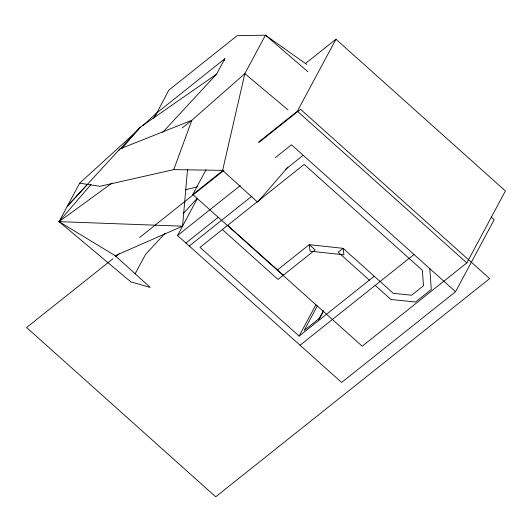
<?xml version="1.0" encoding="UTF-8"?>
<svg xmlns="http://www.w3.org/2000/svg" width="532" height="532" viewBox="0 0 532 532"><rect width="100%" height="100%" fill="white"/><g stroke="black" fill="none" stroke-linecap="round" stroke-linejoin="round"><path stroke-width="0.8" d="M138.586 129.476L79.674 183.168L59.045 221.638L115.238 255.686L182.562 226.186L187.557 169.103M224.571 60.375L224.83 58.739L156.381 113.256L142.882 125.559M287.932 167.081L257.601 202.18L222.622 170.36L244.846 73.655L265.475 35.185L306.671 64.372M79.674 183.168L99.863 186.306L173.758 169.628L191.826 120.292L244.846 73.655L288.051 109.891M153.695 118.41L156.381 113.256M154.539 117.279L168.757 90.174L237.206 35.651L265.475 35.185L307.948 71.754M162.679 132.355L216.584 74.128L224.83 58.739M135.075 273.947L145.495 254.522L165.166 233.156M305.421 63.561L335.951 39.242L505.4 190.955L466.817 262.908L362.219 346.212L192.77 194.499L206.024 169.788M491.083 217.009L494.142 219.749L455.558 291.702L341.63 382.442L177.548 235.53L197.425 198.463M258.392 142.244L297.375 111.195L335.951 39.242M277.511 269.93L309.232 244.667L343.087 248.344L393.367 293.358L411.608 295.207L423.485 285.75L422.368 270.256L304.164 164.428L200.019 247.373L299.097 336.084L315.855 304.836M317.358 305.834L304.158 330.452L319.885 317.923L323.769 310.681M318.555 319.765L323.217 311.074M115.238 255.686L150.257 287.433L130.839 281.854L59.045 221.638L90.965 184.511M121.808 148.641L140.202 127.248L216.584 74.128M183.161 213.625L197.212 198.363M87.487 184.371L67.298 206.25L119.906 148.927L191.826 120.292L182.137 128.006M118.895 150.337L140.202 127.248M192.77 194.499L223.307 170.18M112.944 258.745L26.6 327.513L215.693 496.815L489.659 278.615L300.567 109.313L259.018 142.403M115.544 256.677L119.434 253.571M139.564 237.545L223.959 170.326M177.548 235.53L240.338 185.522M275.29 157.685L291.476 144.79L455.558 291.702M185.927 243.031L218.233 217.295M189.272 246.023L252.062 196.015M285.717 169.209L303.193 155.284M299.097 336.084L374.242 276.241M300.068 345.228L413.996 254.489M182.562 226.186L59.045 221.638L111.979 183.101M59.045 221.638L60.655 221.232M185.355 189.824L197.425 186.785M173.758 169.628L222.622 170.36M297.375 111.195L466.817 262.908M369.354 280.131L338.199 252.241L343.087 248.344L343.925 254.828L310.07 251.144L309.232 244.667L315.09 249.914L278.037 279.42L222.369 229.578M375.213 285.378L391 299.516L415.525 302.003L431.286 289.448L429.789 268.627M227.703 225.329L283.37 275.177"/></g></svg>
